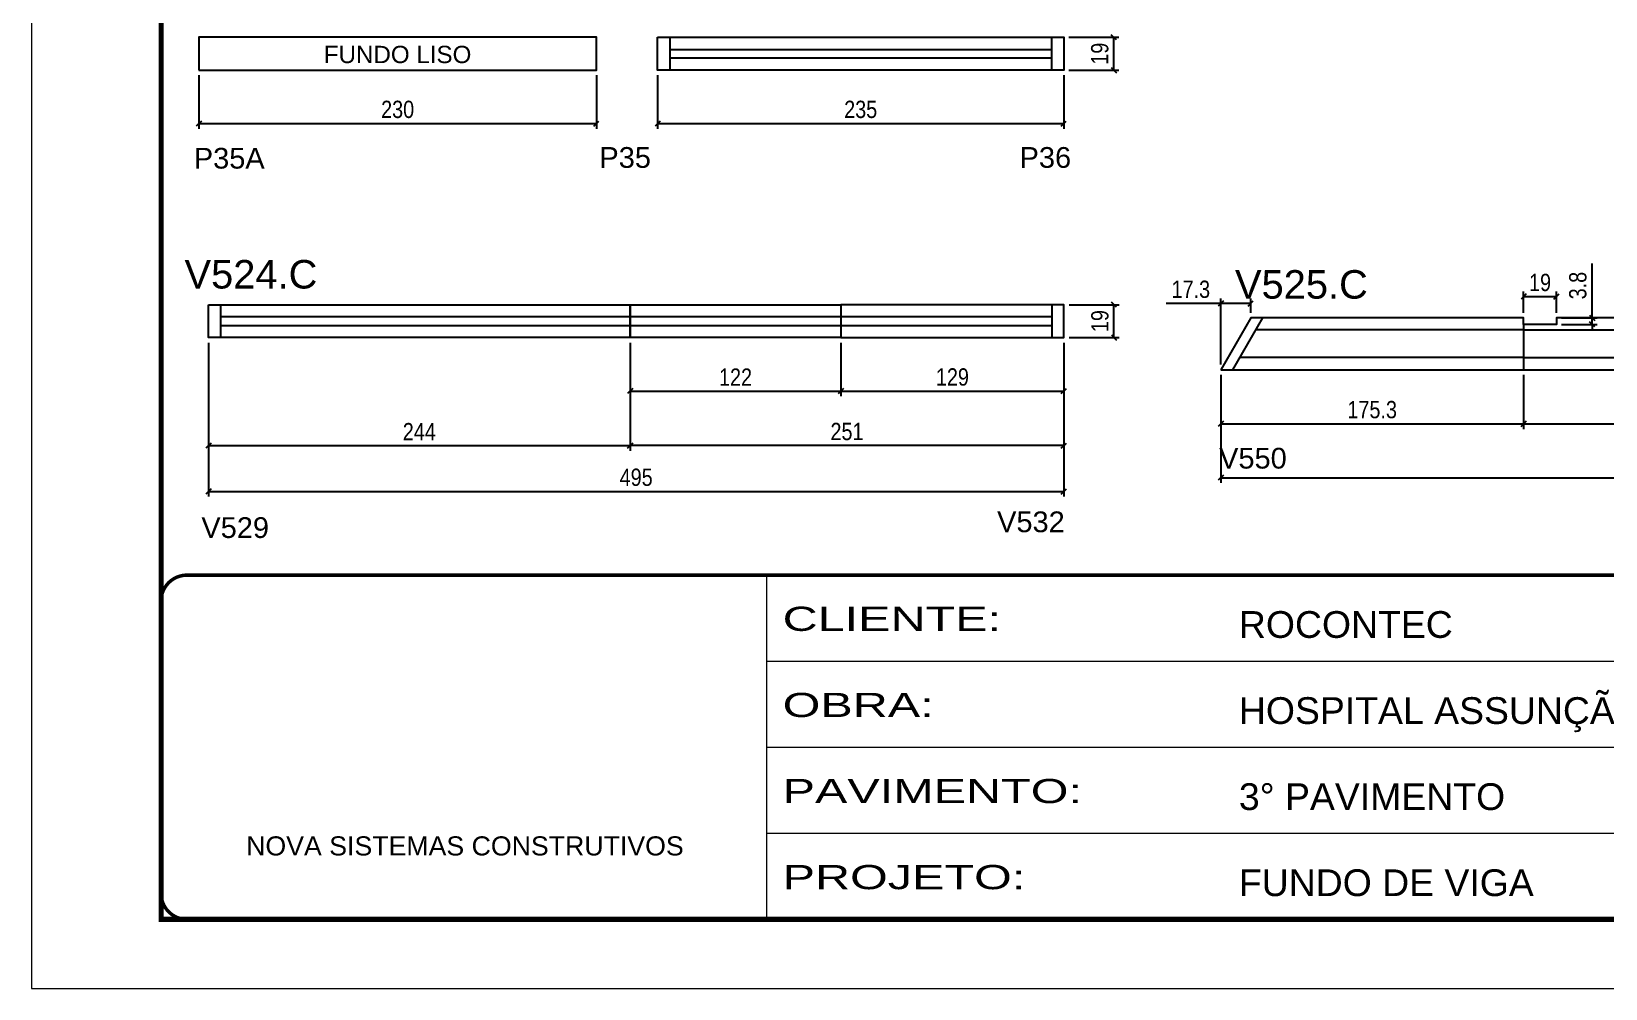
# Model space of a CAD drawing. Extents: x 2216 to 8470, y 226 to 4722.
# Drawn here: x 6985 to 7896, y 2523 to 3077 of the extents above; entities that cross this region are included whole.
import ezdxf

# ---------------------------------------------------------------- set-up
doc = ezdxf.new("R2010")
doc.units = 0
doc.linetypes.add('CONTINUO', pattern=[0])
doc.linetypes.add('DASHED', pattern=[0.75, 0.5, -0.25])
doc.layers.add('00 - FELIPE', color=2, linetype='Continuous', plot=False)
for name, color, linetype in [('5', 5, 'Continuous'), ('COTA', 241, 'Continuous'), ('NOMENCLATURA', 7, 'Continuous'), ('Painéis', 200, 'Continuous'), ('SARR_2.2x7', 40, 'Continuous')]:
    doc.layers.add(name, color=color, linetype=linetype)
for name, color, linetype, lineweight in [('Folhas', 255, 'Continuous', 9), ('Romaneio', 3, 'Continuous', 13), ('SARRAFO DE PRESSAO', 251, 'DASHED', 9)]:
    doc.layers.add(name, color=color, linetype=linetype, lineweight=lineweight)
doc.styles.add('ARIAL', font='arial.ttf')
doc.styles.add('COTA TECNICA', font='techl___.ttf', dxfattribs={"height": 10})
doc.styles.add('COTA TECNICA-50', font='techl___.ttf', dxfattribs={"height": 10})
doc.styles.get("Standard").update_dxf_attribs({"font": 'arial.ttf'})
doc.styles.add('Tecnologia', font='')
doc.styles.get('Tecnologia').set_extended_font_data('Forgotten Futurist')
doc.dimstyles.new('COTA PAINEL-50', dxfattribs={"dimtxt": 10, "dimasz": 3, "dimexe": 3, "dimexo": 3, "dimgap": 3, "dimtad": 1, "dimdec": 1, "dimzin": 12, "dimdsep": 46, "dimtxsty": 'COTA TECNICA-50', "dimblk1": 'OBLIQUE', "dimblk2": 'OBLIQUE', "dimsah": 1, "dimcen": 0.9, "dimclrd": 4, "dimclre": 4, "dimclrt": 240, "dimadec": 1, "dimazin": 3, "dimtfac": 1, "dimtdec": 1, "dimtmove": 0, "dimatfit": 3, "dimfxl": 1, "dimtolj": 1, "dimtzin": 12, "dimarcsym": 0})
doc.dimstyles.new('PAINEL', dxfattribs={"dimtxt": 10, "dimasz": 3, "dimexe": 3, "dimexo": 3, "dimgap": 3, "dimtad": 1, "dimdec": 1, "dimzin": 12, "dimdsep": 46, "dimtxsty": 'COTA TECNICA', "dimblk1": 'OBLIQUE', "dimblk2": 'OBLIQUE', "dimsah": 1, "dimcen": 0.9, "dimclrd": 4, "dimclre": 4, "dimclrt": 240, "dimadec": 1, "dimazin": 3, "dimtfac": 1, "dimtdec": 1, "dimtmove": 0, "dimatfit": 3, "dimfxl": 1, "dimtolj": 1, "dimtzin": 12, "dimarcsym": 0})

# ---------------------------------------------------------------- blocks, each defined once
blk = doc.blocks.new('9999999999')
at = {"color": 30, "linetype": 'CONTINUO'}
for p, q in [((98564.56, 34230.21), (98564.56, 34429.45)), ((98564.56, 34379.64), (99583.98, 34379.64)), ((98564.56, 34329.83), (99487.98, 34329.83)), ((98564.56, 34280.02), (99487.98, 34280.02))]:
    blk.add_line(p, q, dxfattribs=at)
at = {"color": 30, "linetype": 'CONTINUO', "const_width": 2}
blk.add_lwpolyline([(99583.98, 34230.21), (99583.98, 34414.45, 0.414214), (99568.98, 34429.45), (98228.98, 34429.45, 0.414214), (98213.98, 34414.45), (98213.98, 34245.21, 0.414214), (98228.98, 34230.21), (99583.98, 34230.21)], format="xyb", dxfattribs=at)
at = {"layer": 'Folhas'}
blk.add_lwpolyline([(98138.98, 34190.21), (99623.98, 34190.21), (99623.98, 35240.21), (98138.98, 35240.21)], close=True, dxfattribs=at)
at = {"layer": 'Folhas', "color": 30, "const_width": 3}
blk.add_lwpolyline([(98213.98, 34230.21), (99583.98, 34230.21), (99583.98, 35200.21), (98213.98, 35200.21)], close=True, dxfattribs=at)
at = {"color": 7, "linetype": 'Continuous', "ltscale": 5, "style": 'ARIAL'}
for s, height, p in [('ROCONTEC', 15.483, (98837.68, 34393.13)), ('HOSPITAL ASSUNÇÃO', 15.4829, (98837.68, 34343.32)), ('3° PAVIMENTO', 15.4829, (98837.68, 34293.51)), ('NOVA SISTEMAS CONSTRUTIVOS', 11.0592, (98263.19, 34267.21)), ('FUNDO DE VIGA', 15.4829, (98837.68, 34243.7))]:
    blk.add_text(s, height=height, dxfattribs=at).set_placement(p)
at = {"layer": 'Folhas', "color": 7, "style": 'Tecnologia', "width": 1.5}
for s, p in [('CLIENTE:', (98573.65, 34397.17)), ('OBRA:', (98573.65, 34347.31)), ('PAVIMENTO:', (98573.65, 34297.5)), ('PROJETO:', (98573.65, 34247.69))]:
    blk.add_text(s, height=14, dxfattribs=at).set_placement(p)
blk = doc.blocks.new('_Oblique')
at = {"color": 0, "linetype": 'ByBlock', "lineweight": -2}
blk.add_line((-0.5, -0.5), (0.5, 0.5), dxfattribs=at)
blk = doc.blocks.new('*D101')
at = {"layer": 'COTA', "color": 4, "linetype": 'ByBlock', "lineweight": -2, "transparency": 16777216}
for p, q in [((7081.57, 3051.73), (7081.57, 3020.74)), ((7311.57, 3051.73), (7311.57, 3020.74)), ((7311.57, 3023.74), (7081.57, 3023.74))]:
    blk.add_line(p, q, dxfattribs=at)
at = {"layer": 'Defpoints', "color": 0, "linetype": 'ByBlock', "transparency": 16777216}
for p in [(7081.57, 3054.73), (7311.57, 3054.73), (7081.57, 3023.74)]:
    blk.add_point(p, dxfattribs=at)
at = {"layer": 'COTA', "color": 4, "linetype": 'ByBlock', "lineweight": -2, "transparency": 16777216, "xscale": 3, "yscale": 3, "zscale": 3, "rotation": 180}
blk.add_blockref('_Oblique', (7081.57, 3023.74), dxfattribs=at)
at = {"layer": 'COTA', "color": 4, "linetype": 'ByBlock', "lineweight": -2, "transparency": 16777216, "xscale": 3, "yscale": 3, "zscale": 3}
blk.add_blockref('_Oblique', (7311.57, 3023.74), dxfattribs=at)
at = {"layer": 'COTA', "color": 240, "linetype": 'ByBlock', "transparency": 16777216, "insert": (7196.57, 3031.96), "char_height": 10, "attachment_point": 5, "style": 'COTA TECNICA-50'}
blk.add_mtext('\\A1;230', dxfattribs=at)
blk = doc.blocks.new('*D66')
at = {"layer": 'COTA', "color": 4, "linetype": 'ByBlock', "lineweight": -2, "transparency": 16777216}
for p, q in [((7585.02, 3073.73), (7613.99, 3073.73)), ((7610.99, 3054.73), (7610.99, 3073.73)), ((7585.02, 3054.73), (7613.99, 3054.73))]:
    blk.add_line(p, q, dxfattribs=at)
at = {"layer": 'Defpoints', "color": 0, "linetype": 'ByBlock', "transparency": 16777216}
for p in [(7582.02, 3073.73), (7610.99, 3073.73), (7582.02, 3054.73)]:
    blk.add_point(p, dxfattribs=at)
at = {"layer": 'COTA', "color": 4, "linetype": 'ByBlock', "lineweight": -2, "transparency": 16777216, "xscale": 3, "yscale": 3, "zscale": 3}
for p, rotation in [((7610.99, 3073.73), 90), ((7610.99, 3054.73), 270)]:
    blk.add_blockref('_Oblique', p, dxfattribs=dict(at, rotation=rotation))
at = {"layer": 'COTA', "color": 240, "linetype": 'ByBlock', "transparency": 16777216, "insert": (7602.91, 3064.23), "char_height": 10, "attachment_point": 5, "rotation": 90, "style": 'COTA TECNICA-50'}
blk.add_mtext('\\A1;19', dxfattribs=at)
blk = doc.blocks.new('*D197')
at = {"layer": 'Defpoints', "color": 0, "linetype": 'ByBlock', "transparency": 16777216}
for p in [(7347.02, 3054.73), (7582.02, 3054.73), (7347.02, 3023.74)]:
    blk.add_point(p, dxfattribs=at)
at = {"layer": 'Romaneio', "color": 4, "linetype": 'ByBlock', "lineweight": -2, "transparency": 16777216}
for p, q in [((7347.02, 3051.73), (7347.02, 3020.74)), ((7582.02, 3051.73), (7582.02, 3020.74)), ((7582.02, 3023.74), (7347.02, 3023.74))]:
    blk.add_line(p, q, dxfattribs=at)
at = {"layer": 'Romaneio', "color": 4, "linetype": 'ByBlock', "lineweight": -2, "transparency": 16777216, "xscale": 3, "yscale": 3, "zscale": 3}
for p, rotation in [((7347.02, 3023.74), 180.0000000077806), ((7582.02, 3023.74), 7.7805762e-09)]:
    blk.add_blockref('_Oblique', p, dxfattribs=dict(at, rotation=rotation))
at = {"layer": 'Romaneio', "color": 240, "linetype": 'ByBlock', "transparency": 16777216, "insert": (7464.52, 3031.96), "char_height": 10, "attachment_point": 5, "rotation": 0, "style": 'COTA TECNICA-50'}
blk.add_mtext('\\A1;235', dxfattribs=at)
blk = doc.blocks.new('*D67')
at = {"layer": 'Defpoints', "color": 0, "linetype": 'ByBlock', "transparency": 16777216}
for p in [(7087.1, 2900), (7331.1, 2900), (7331.1, 2837.44)]:
    blk.add_point(p, dxfattribs=at)
at = {"layer": 'Romaneio', "color": 4, "linetype": 'ByBlock', "lineweight": -2, "transparency": 16777216}
for p, q in [((7087.1, 2897), (7087.1, 2834.44)), ((7331.1, 2897), (7331.1, 2834.44)), ((7087.1, 2837.44), (7331.1, 2837.44))]:
    blk.add_line(p, q, dxfattribs=at)
at = {"layer": 'Romaneio', "color": 4, "linetype": 'ByBlock', "lineweight": -2, "transparency": 16777216, "xscale": 3, "yscale": 3, "zscale": 3, "rotation": 180}
blk.add_blockref('_Oblique', (7087.1, 2837.44), dxfattribs=at)
at = {"layer": 'Romaneio', "color": 4, "linetype": 'ByBlock', "lineweight": -2, "transparency": 16777216, "xscale": 3, "yscale": 3, "zscale": 3}
blk.add_blockref('_Oblique', (7331.1, 2837.44), dxfattribs=at)
at = {"layer": 'Romaneio', "color": 240, "linetype": 'ByBlock', "transparency": 16777216, "insert": (7209.1, 2845.51), "char_height": 10, "attachment_point": 5, "style": 'COTA TECNICA-50'}
blk.add_mtext('\\A1;244', dxfattribs=at)
blk = doc.blocks.new('*D198')
at = {"layer": 'Defpoints', "color": 0, "linetype": 'ByBlock', "transparency": 16777216}
for p in [(7331.1, 2900), (7453.1, 2900), (7453.1, 2869.01)]:
    blk.add_point(p, dxfattribs=at)
at = {"layer": 'Romaneio', "color": 4, "linetype": 'ByBlock', "lineweight": -2, "transparency": 16777216}
for p, q in [((7331.1, 2897), (7331.1, 2866.01)), ((7453.1, 2897), (7453.1, 2866.01)), ((7331.1, 2869.01), (7453.1, 2869.01))]:
    blk.add_line(p, q, dxfattribs=at)
at = {"layer": 'Romaneio', "color": 4, "linetype": 'ByBlock', "lineweight": -2, "transparency": 16777216, "xscale": 3, "yscale": 3, "zscale": 3}
for p, rotation in [((7331.1, 2869.01), 180.0000727987055), ((7453.1, 2869.01), 7.27987054382e-05)]:
    blk.add_blockref('_Oblique', p, dxfattribs=dict(at, rotation=rotation))
at = {"layer": 'Romaneio', "color": 240, "linetype": 'ByBlock', "transparency": 16777216, "insert": (7392.1, 2877.07), "char_height": 10, "attachment_point": 5, "rotation": 0.00007, "style": 'COTA TECNICA-50'}
blk.add_mtext('\\A1;122', dxfattribs=at)
blk = doc.blocks.new('*D199')
at = {"layer": 'Defpoints', "color": 0, "linetype": 'ByBlock', "transparency": 16777216}
for p in [(7453.1, 2900), (7582.1, 2900), (7582.1, 2869.01)]:
    blk.add_point(p, dxfattribs=at)
at = {"layer": 'Romaneio', "color": 4, "linetype": 'ByBlock', "lineweight": -2, "transparency": 16777216}
for p, q in [((7453.1, 2897), (7453.1, 2866.01)), ((7582.1, 2897), (7582.1, 2866.01)), ((7453.1, 2869.01), (7582.1, 2869.01))]:
    blk.add_line(p, q, dxfattribs=at)
at = {"layer": 'Romaneio', "color": 4, "linetype": 'ByBlock', "lineweight": -2, "transparency": 16777216, "xscale": 3, "yscale": 3, "zscale": 3, "rotation": 180}
blk.add_blockref('_Oblique', (7453.1, 2869.01), dxfattribs=at)
at = {"layer": 'Romaneio', "color": 4, "linetype": 'ByBlock', "lineweight": -2, "transparency": 16777216, "xscale": 3, "yscale": 3, "zscale": 3}
blk.add_blockref('_Oblique', (7582.1, 2869.01), dxfattribs=at)
at = {"layer": 'Romaneio', "color": 240, "linetype": 'ByBlock', "transparency": 16777216, "insert": (7517.6, 2877.1), "char_height": 10, "attachment_point": 5, "style": 'COTA TECNICA-50'}
blk.add_mtext('\\A1;129', dxfattribs=at)
blk = doc.blocks.new('*D155')
at = {"layer": 'COTA', "color": 4, "linetype": 'ByBlock', "lineweight": -2, "transparency": 16777216}
for p, q in [((7331.1, 2897), (7331.1, 2834.44)), ((7582.1, 2897), (7582.1, 2834.44)), ((7582.1, 2837.44), (7331.1, 2837.44))]:
    blk.add_line(p, q, dxfattribs=at)
at = {"layer": 'Defpoints', "color": 0, "linetype": 'ByBlock', "transparency": 16777216}
for p in [(7331.1, 2900), (7582.1, 2900), (7331.1, 2837.44)]:
    blk.add_point(p, dxfattribs=at)
at = {"layer": 'COTA', "color": 4, "linetype": 'ByBlock', "lineweight": -2, "transparency": 16777216, "xscale": 3, "yscale": 3, "zscale": 3, "rotation": 180}
blk.add_blockref('_Oblique', (7331.1, 2837.44), dxfattribs=at)
at = {"layer": 'COTA', "color": 4, "linetype": 'ByBlock', "lineweight": -2, "transparency": 16777216, "xscale": 3, "yscale": 3, "zscale": 3}
blk.add_blockref('_Oblique', (7582.1, 2837.44), dxfattribs=at)
at = {"layer": 'COTA', "color": 240, "linetype": 'ByBlock', "transparency": 16777216, "insert": (7456.6, 2845.55), "char_height": 10, "attachment_point": 5, "style": 'COTA TECNICA-50'}
blk.add_mtext('\\A1;251', dxfattribs=at)
blk = doc.blocks.new('*D156')
at = {"layer": 'COTA', "color": 4, "linetype": 'ByBlock', "lineweight": -2, "transparency": 16777216}
for p, q in [((7585.1, 2919), (7614.07, 2919)), ((7611.07, 2900), (7611.07, 2919)), ((7585.1, 2900), (7614.07, 2900))]:
    blk.add_line(p, q, dxfattribs=at)
at = {"layer": 'Defpoints', "color": 0, "linetype": 'ByBlock', "transparency": 16777216}
for p in [(7582.1, 2919), (7611.07, 2919), (7582.1, 2900)]:
    blk.add_point(p, dxfattribs=at)
at = {"layer": 'COTA', "color": 4, "linetype": 'ByBlock', "lineweight": -2, "transparency": 16777216, "xscale": 3, "yscale": 3, "zscale": 3}
for p, rotation in [((7611.07, 2919), 90), ((7611.07, 2900), 270)]:
    blk.add_blockref('_Oblique', p, dxfattribs=dict(at, rotation=rotation))
at = {"layer": 'COTA', "color": 240, "linetype": 'ByBlock', "transparency": 16777216, "insert": (7602.98, 2909.5), "char_height": 10, "attachment_point": 5, "rotation": 90, "style": 'COTA TECNICA-50'}
blk.add_mtext('\\A1;19', dxfattribs=at)
blk = doc.blocks.new('*D157')
at = {"layer": 'COTA', "color": 4, "linetype": 'ByBlock', "lineweight": -2, "transparency": 16777216}
for p, q in [((7087.1, 2897), (7087.1, 2807.92)), ((7582.1, 2897), (7582.1, 2807.92)), ((7087.1, 2810.92), (7582.1, 2810.92))]:
    blk.add_line(p, q, dxfattribs=at)
at = {"layer": 'Defpoints', "color": 0, "linetype": 'ByBlock', "transparency": 16777216}
for p in [(7087.1, 2900), (7582.1, 2900), (7582.1, 2810.92)]:
    blk.add_point(p, dxfattribs=at)
at = {"layer": 'COTA', "color": 4, "linetype": 'ByBlock', "lineweight": -2, "transparency": 16777216, "xscale": 3, "yscale": 3, "zscale": 3, "rotation": 180}
blk.add_blockref('_Oblique', (7087.1, 2810.92), dxfattribs=at)
at = {"layer": 'COTA', "color": 4, "linetype": 'ByBlock', "lineweight": -2, "transparency": 16777216, "xscale": 3, "yscale": 3, "zscale": 3}
blk.add_blockref('_Oblique', (7582.1, 2810.92), dxfattribs=at)
at = {"layer": 'COTA', "color": 240, "linetype": 'ByBlock', "transparency": 16777216, "insert": (7334.6, 2819.06), "char_height": 10, "attachment_point": 5, "style": 'COTA TECNICA-50'}
blk.add_mtext('\\A1;495', dxfattribs=at)
blk = doc.blocks.new('*D37')
at = {"layer": 'Defpoints', "color": 0, "linetype": 'ByBlock', "transparency": 16777216}
for p in [(7848.15, 2881.35), (8092.15, 2881.35), (8092.15, 2849.99)]:
    blk.add_point(p, dxfattribs=at)
at = {"layer": 'Romaneio', "color": 4, "linetype": 'ByBlock', "lineweight": -2, "transparency": 16777216}
for p, q in [((7848.15, 2878.35), (7848.15, 2846.99)), ((8092.15, 2878.35), (8092.15, 2846.99)), ((7848.15, 2849.99), (8092.15, 2849.99))]:
    blk.add_line(p, q, dxfattribs=at)
at = {"layer": 'Romaneio', "color": 4, "linetype": 'ByBlock', "lineweight": -2, "transparency": 16777216, "xscale": 3, "yscale": 3, "zscale": 3, "rotation": 180}
blk.add_blockref('_Oblique', (7848.15, 2849.99), dxfattribs=at)
at = {"layer": 'Romaneio', "color": 4, "linetype": 'ByBlock', "lineweight": -2, "transparency": 16777216, "xscale": 3, "yscale": 3, "zscale": 3}
blk.add_blockref('_Oblique', (8092.15, 2849.99), dxfattribs=at)
at = {"layer": 'Romaneio', "color": 240, "linetype": 'ByBlock', "transparency": 16777216, "insert": (7970.15, 2858.07), "char_height": 10, "attachment_point": 5, "style": 'COTA TECNICA-50'}
blk.add_mtext('\\A1;244', dxfattribs=at)
blk = doc.blocks.new('*D38')
at = {"layer": 'COTA', "color": 4, "linetype": 'ByBlock', "lineweight": -2, "transparency": 16777216}
for p, q in [((7672.88, 2878.35), (7672.88, 2846.99)), ((7848.15, 2878.35), (7848.15, 2846.99)), ((7672.88, 2849.99), (7848.15, 2849.99))]:
    blk.add_line(p, q, dxfattribs=at)
at = {"layer": 'Defpoints', "color": 0, "linetype": 'ByBlock', "transparency": 16777216}
for p in [(7672.88, 2881.35), (7848.15, 2881.35), (7848.15, 2849.99)]:
    blk.add_point(p, dxfattribs=at)
at = {"layer": 'COTA', "color": 4, "linetype": 'ByBlock', "lineweight": -2, "transparency": 16777216, "xscale": 3, "yscale": 3, "zscale": 3, "rotation": 180}
blk.add_blockref('_Oblique', (7672.88, 2849.99), dxfattribs=at)
at = {"layer": 'COTA', "color": 4, "linetype": 'ByBlock', "lineweight": -2, "transparency": 16777216, "xscale": 3, "yscale": 3, "zscale": 3}
blk.add_blockref('_Oblique', (7848.15, 2849.99), dxfattribs=at)
at = {"layer": 'COTA', "color": 240, "linetype": 'ByBlock', "transparency": 16777216, "insert": (7760.52, 2858.21), "char_height": 10, "attachment_point": 5, "style": 'COTA TECNICA-50'}
blk.add_mtext('\\A1;175.3', dxfattribs=at)
blk = doc.blocks.new('*D160')
at = {"layer": 'COTA', "color": 4, "linetype": 'ByBlock', "lineweight": -2, "transparency": 16777216}
for p, q in [((7672.88, 2919.63), (7641.25, 2919.63)), ((7672.88, 2884.35), (7672.88, 2922.63)), ((7690.2, 2919.63), (7672.88, 2919.63)), ((7690.2, 2914.35), (7690.2, 2922.63))]:
    blk.add_line(p, q, dxfattribs=at)
at = {"layer": 'Defpoints', "color": 0, "linetype": 'ByBlock', "transparency": 16777216}
for p in [(7672.88, 2919.63), (7690.2, 2911.35), (7672.88, 2881.35)]:
    blk.add_point(p, dxfattribs=at)
at = {"layer": 'COTA', "color": 4, "linetype": 'ByBlock', "lineweight": -2, "transparency": 16777216, "xscale": 3, "yscale": 3, "zscale": 3, "rotation": 180}
blk.add_blockref('_Oblique', (7672.88, 2919.63), dxfattribs=at)
at = {"layer": 'COTA', "color": 4, "linetype": 'ByBlock', "lineweight": -2, "transparency": 16777216, "xscale": 3, "yscale": 3, "zscale": 3}
blk.add_blockref('_Oblique', (7690.2, 2919.63), dxfattribs=at)
at = {"layer": 'COTA', "color": 240, "linetype": 'ByBlock', "transparency": 16777216, "insert": (7655.57, 2927.85), "char_height": 10, "attachment_point": 5, "style": 'COTA TECNICA-50'}
blk.add_mtext('\\A1;17.3', dxfattribs=at)
blk = doc.blocks.new('*D161')
at = {"layer": 'COTA', "color": 4, "linetype": 'ByBlock', "lineweight": -2, "transparency": 16777216}
for p, q in [((7848.15, 2914.35), (7848.15, 2926.7)), ((7867.15, 2914.35), (7867.15, 2926.7)), ((7848.15, 2923.7), (7867.15, 2923.7))]:
    blk.add_line(p, q, dxfattribs=at)
at = {"layer": 'Defpoints', "color": 0, "linetype": 'ByBlock', "transparency": 16777216}
for p in [(7867.15, 2923.7), (7848.15, 2911.35), (7867.15, 2911.35)]:
    blk.add_point(p, dxfattribs=at)
at = {"layer": 'COTA', "color": 4, "linetype": 'ByBlock', "lineweight": -2, "transparency": 16777216, "xscale": 3, "yscale": 3, "zscale": 3, "rotation": 180}
blk.add_blockref('_Oblique', (7848.15, 2923.7), dxfattribs=at)
at = {"layer": 'COTA', "color": 4, "linetype": 'ByBlock', "lineweight": -2, "transparency": 16777216, "xscale": 3, "yscale": 3, "zscale": 3}
blk.add_blockref('_Oblique', (7867.15, 2923.7), dxfattribs=at)
at = {"layer": 'COTA', "color": 240, "linetype": 'ByBlock', "transparency": 16777216, "insert": (7857.65, 2931.79), "char_height": 10, "attachment_point": 5, "style": 'COTA TECNICA-50'}
blk.add_mtext('\\A1;19', dxfattribs=at)
blk = doc.blocks.new('*D162')
at = {"layer": 'COTA', "color": 4, "linetype": 'ByBlock', "lineweight": -2, "transparency": 16777216}
for p, q in [((7887.79, 2911.35), (7887.79, 2942.74)), ((7870.15, 2911.35), (7890.79, 2911.35)), ((7870.15, 2907.58), (7890.79, 2907.58)), ((7887.79, 2907.58), (7887.79, 2911.35)), ((7887.79, 2907.58), (7887.79, 2904.58))]:
    blk.add_line(p, q, dxfattribs=at)
at = {"layer": 'Defpoints', "color": 0, "linetype": 'ByBlock', "transparency": 16777216}
for p in [(7867.15, 2911.35), (7867.15, 2907.58), (7887.79, 2911.35)]:
    blk.add_point(p, dxfattribs=at)
at = {"layer": 'COTA', "color": 4, "linetype": 'ByBlock', "lineweight": -2, "transparency": 16777216, "xscale": 3, "yscale": 3, "zscale": 3}
for p, rotation in [((7887.79, 2911.35), 270), ((7887.79, 2907.58), 90)]:
    blk.add_blockref('_Oblique', p, dxfattribs=dict(at, rotation=rotation))
at = {"layer": 'COTA', "color": 240, "linetype": 'ByBlock', "transparency": 16777216, "insert": (7879.55, 2930.05), "char_height": 10, "attachment_point": 5, "rotation": 90, "style": 'COTA TECNICA-50'}
blk.add_mtext('\\A1;3.8', dxfattribs=at)
blk = doc.blocks.new('*D220')
at = {"layer": '00 - FELIPE', "color": 4, "lineweight": -2, "transparency": 16777216}
for p, q in [((7672.88, 2878.35), (7672.88, 2815.86)), ((8351.15, 2878.35), (8351.15, 2815.86)), ((7672.88, 2818.86), (8351.15, 2818.86))]:
    blk.add_line(p, q, dxfattribs=at)
at = {"layer": 'Defpoints', "color": 0, "transparency": 16777216}
for p in [(7672.88, 2881.35), (8351.15, 2881.35), (8351.15, 2818.86)]:
    blk.add_point(p, dxfattribs=at)
at = {"layer": '00 - FELIPE', "color": 4, "lineweight": -2, "transparency": 16777216, "xscale": 3, "yscale": 3, "zscale": 3, "rotation": 180}
blk.add_blockref('_Oblique', (7672.88, 2818.86), dxfattribs=at)
at = {"layer": '00 - FELIPE', "color": 4, "lineweight": -2, "transparency": 16777216, "xscale": 3, "yscale": 3, "zscale": 3}
blk.add_blockref('_Oblique', (8351.15, 2818.86), dxfattribs=at)
at = {"layer": '00 - FELIPE', "color": 240, "transparency": 16777216, "insert": (8012.02, 2827.1), "char_height": 10, "attachment_point": 5, "style": 'COTA TECNICA'}
blk.add_mtext('\\A1;678.3', dxfattribs=at)

msp = doc.modelspace()

# ---------------------------------------------------------------- linework, layer by layer
at = {"layer": 'Painéis', "linetype": 'ByBlock'}
msp.add_line((7848.15, 2907.58), (7848.15, 2881.35), dxfattribs=at)
msp.add_lwpolyline([(7081.57, 3054.73), (7311.57, 3054.73), (7311.57, 3073.73), (7081.57, 3073.73)], close=True, dxfattribs=at)
at = {"layer": 'Painéis', "linetype": 'Continuous'}
for points in [[(7347.02, 3073.73), (7582.02, 3073.73), (7582.02, 3054.73), (7347.02, 3054.73)], [(7087.1, 2919), (7331.1, 2919), (7331.1, 2900), (7087.1, 2900)], [(7331.1, 2919), (7453.1, 2919), (7453.1, 2900), (7331.1, 2900)], [(7453.1, 2900), (7582.1, 2900), (7582.1, 2919), (7453.1, 2919)]]:
    msp.add_lwpolyline(points, close=True, dxfattribs=at)
at = {"layer": 'Painéis', "linetype": 'ByBlock'}
msp.add_lwpolyline([(7672.88, 2881.35), (8351.15, 2881.35), (8351.16, 2897.35), (8321.16, 2897.35), (8321.16, 2911.35), (7867.15, 2911.35), (7867.15, 2907.58), (7848.15, 2907.58), (7848.15, 2911.35), (7690.2, 2911.35), (7672.88, 2881.35)], dxfattribs=at)
at = {"layer": 'SARR_2.2x7', "linetype": 'Continuous'}
for p, q in [((7354.02, 3073.73), (7354.02, 3054.73)), ((7575.02, 3073.73), (7575.02, 3054.73)), ((7354.02, 3066.73), (7575.02, 3066.73)), ((7575.02, 3061.73), (7354.02, 3061.73)), ((7094.1, 2919), (7094.1, 2900)), ((7575.1, 2919), (7575.1, 2900)), ((7331.1, 2912), (7094.1, 2912)), ((7094.1, 2907), (7331.1, 2907)), ((7575.1, 2912), (7331.1, 2912)), ((7331.1, 2907), (7575.1, 2907)), ((7679.88, 2881.35), (7697.2, 2911.35)), ((7848.15, 2904.35), (7693.16, 2904.35)), ((7848.15, 2904.35), (8092.15, 2904.35)), ((7848.15, 2888.35), (7683.92, 2888.35)), ((7848.15, 2888.35), (8092.15, 2888.35))]:
    msp.add_line(p, q, dxfattribs=at)

# ---------------------------------------------------------------- block references
at = {"layer": 'SARRAFO DE PRESSAO', "color": 6, "linetype": 'ByBlock'}
msp.add_blockref('9999999999', (-91154.29, -31666.96), dxfattribs=at)

# ---------------------------------------------------------------- texts
at = {"color": 0, "linetype": 'Continuous', "ltscale": 5, "style": 'ARIAL'}
msp.add_text('FUNDO LISO', height=10, dxfattribs=at).set_placement((7153.86, 3058.8))
at = {"layer": '5', "linetype": 'Continuous'}
for s, p in [('P35A', (7078.62, 2997.76)), ('P35', (7313.33, 2998.19)), ('P36', (7556.48, 2998.19)), ('V550', (7671.93, 2824.15)), ('V532', (7543.47, 2787.33)), ('V529', (7082.99, 2783.99))]:
    msp.add_text(s, height=12, rotation=359.99996, dxfattribs=at).set_placement(p)
at = {"layer": 'NOMENCLATURA', "linetype": 'Continuous'}
for s, p in [('V524.C', (7073.25, 2928.35)), ('V525.C', (7681.12, 2922.48))]:
    msp.add_text(s, height=16.5, dxfattribs=at).set_placement(p)

# ---------------------------------------------------------------- dimensions: what is measured, and where the dimension line sits
at = {"layer": '00 - FELIPE'}
dim = msp.add_linear_dim(base=(8351.15, 2818.86), p1=(7672.88, 2881.35), p2=(8351.15, 2881.35), dimstyle='PAINEL', dxfattribs=at)
dim.commit()
dim.dimension.update_dxf_attribs({"geometry": '*D220', "text_midpoint": (8012.02, 2827.1)})
at = {"layer": 'COTA', "linetype": 'ByBlock'}
for base, p1, p2, picture, middle in [((7610.99, 3073.73), (7582.02, 3054.73), (7582.02, 3073.73), '*D66', (7602.91, 3064.23)), ((7887.79, 2911.35), (7867.15, 2907.58), (7867.15, 2911.35), '*D162', (7879.55, 2930.05)), ((7611.07, 2919), (7582.1, 2900), (7582.1, 2919), '*D156', (7602.98, 2909.5))]:
    dim = msp.add_linear_dim(base=base, p1=p1, p2=p2, angle=90, dimstyle='COTA PAINEL-50', override={"dimarcsym": 1}, dxfattribs=at)
    dim.commit()
    dim.dimension.update_dxf_attribs({"geometry": picture, "text_midpoint": middle})
for base, p1, p2, picture, middle in [((7081.57, 3023.74), (7311.57, 3054.73), (7081.57, 3054.73), '*D101', (7196.57, 3031.96)), ((7672.88, 2919.63), (7690.2, 2911.35), (7672.88, 2881.35), '*D160', (7655.57, 2927.85)), ((7867.15, 2923.7), (7848.15, 2911.35), (7867.15, 2911.35), '*D161', (7857.65, 2931.79)), ((7582.1, 2810.92), (7087.1, 2900), (7582.1, 2900), '*D157', (7334.6, 2819.06)), ((7331.1, 2837.44), (7582.1, 2900), (7331.1, 2900), '*D155', (7456.6, 2845.55)), ((7848.15, 2849.99), (7672.88, 2881.35), (7848.15, 2881.35), '*D38', (7760.52, 2858.21))]:
    dim = msp.add_linear_dim(base=base, p1=p1, p2=p2, dimstyle='COTA PAINEL-50', override={"dimarcsym": 1}, dxfattribs=at)
    dim.commit()
    dim.dimension.update_dxf_attribs({"geometry": picture, "text_midpoint": middle})
at = {"layer": 'Romaneio', "linetype": 'ByBlock'}
for p1, p2, distance, picture, middle in [((7582.02, 3054.73), (7347.02, 3054.73), 30.99, '*D197', (7464.52, 3031.96)), ((7087.1, 2900), (7331.1, 2900), -62.56, '*D67', (7209.1, 2845.51)), ((7331.1, 2900), (7453.1, 2900), -30.99, '*D198', (7392.1, 2877.07)), ((7453.1, 2900), (7582.1, 2900), -30.99, '*D199', (7517.6, 2877.1)), ((7848.15, 2881.35), (8092.15, 2881.35), -31.36, '*D37', (7970.15, 2858.07))]:
    dim = msp.add_aligned_dim(p1=p1, p2=p2, distance=distance, dimstyle='COTA PAINEL-50', override={"dimarcsym": 1}, dxfattribs=at)
    dim.commit()
    dim.dimension.update_dxf_attribs({"geometry": picture, "text_midpoint": middle})

doc.saveas('drawing.dxf')
